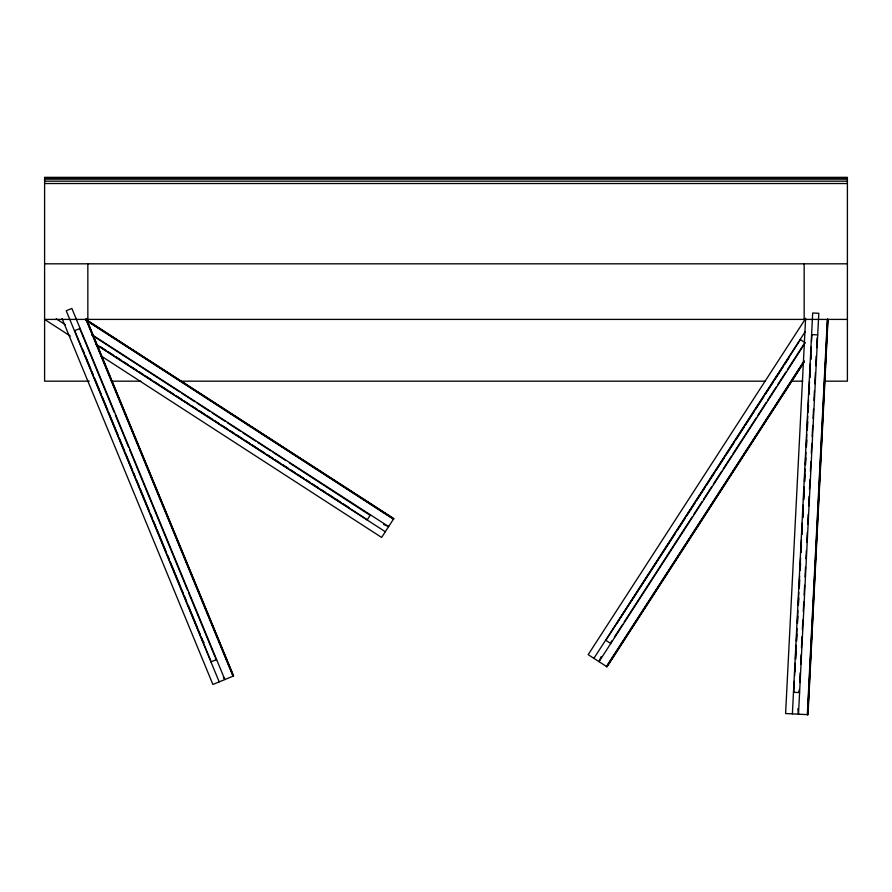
<?xml version="1.0" encoding="UTF-8"?>
<svg xmlns="http://www.w3.org/2000/svg" width="892" height="892" viewBox="0 0 892 892"><rect width="100%" height="100%" fill="white"/><g stroke="black" fill="none" stroke-linecap="round" stroke-linejoin="round"><path stroke-width="1.34" d="M805.621 318.21L785.596 713.533L807.996 714.659L828.021 319.347M792.386 713.879L812.69 312.992L818.8 313.293L798.496 714.18L797.816 708.739M793.746 692.292L794.315 681.276M794.594 675.757L795.218 663.302M795.43 659.143L796.132 645.262M796.344 641.092L796.98 628.604M797.258 623.051L797.894 610.563M798.173 605.01L798.808 592.522M799.02 588.352L799.645 575.864M799.934 570.311L800.559 557.823M800.849 552.271L801.473 539.783M801.763 534.23L802.321 523.125M802.599 517.572L803.235 505.084M803.514 499.531L804.149 487.043M804.428 481.49L805.063 469.002M805.275 464.832L805.911 452.344M806.19 446.792L806.825 434.304M807.037 430.145L807.739 416.263M807.94 412.093L808.576 399.605M808.854 394.052L809.49 381.564M809.702 377.405L810.404 363.523M810.616 359.353L811.241 346.955M811.519 341.458L811.876 334.589M795.207 668.866L794.794 671.631M795.697 659.155L796.121 650.826M796.612 641.114L796.969 634.167M797.526 623.062L797.883 616.127M798.44 605.021L798.797 598.086M799.288 588.374L799.711 580.045M800.202 570.334L800.559 563.387M801.116 552.282L801.462 545.346M802.031 534.241L802.376 527.306M802.878 517.594L803.224 510.648M803.792 499.542L804.138 492.607M804.707 481.502L805.052 474.566M805.543 464.855L805.9 457.908M806.457 446.803L806.814 439.868M807.305 430.156L807.728 421.827M808.219 412.115L808.565 405.169M809.133 394.074L809.479 387.128M809.969 377.416L810.393 369.087M810.884 359.376L811.096 355.206M799.689 682.536L800.18 672.813M800.603 664.473L801.094 654.75M801.451 647.804L802.008 636.687M802.365 629.741L802.856 620.018M803.279 611.678L803.77 601.955M804.127 594.997L804.617 585.275M805.041 576.934L805.532 567.212M805.955 558.871L806.379 550.542M806.803 542.202L807.293 532.479M807.717 524.139L808.208 514.416M808.631 506.076L809.122 496.353M809.468 489.407L809.969 479.673M810.382 471.344L810.884 461.61M811.307 453.281L811.798 443.547M812.144 436.601L812.712 425.484M813.058 418.538L813.56 408.815M813.972 400.475L814.474 390.752M814.82 383.805L815.388 372.689M815.734 365.742L816.225 356.019M816.648 347.679L817.139 337.957M807.316 714.626L827.341 319.314M807.572 714.648L827.598 319.325M807.795 714.659L827.821 319.336M799.332 689.483L798.775 692.315M601.163 656.59L599.023 661.652L805.309 342.773L800.18 339.462M803.893 344.134L787.424 369.678M367.158 519.991L370.481 514.851M805.454 318.79L588.185 654.639L607.006 666.815L803.848 362.565M593.894 658.329L805.32 331.512M605.858 640.322L800.403 339.607M675.456 533.26L617.097 622.951M676.961 530.918L685.268 518.085M686.773 515.754L695.08 502.921M696.585 500.59L704.892 487.746M706.397 485.415L714.704 472.582M716.209 470.251L724.516 457.418M726.021 455.076L734.328 442.242M735.833 439.912L744.14 427.078M745.645 424.748L753.952 411.914M755.457 409.573L763.764 396.739M765.269 394.409L773.576 381.575M775.092 379.245L783.388 366.411M784.904 364.07L788.673 358.238M614.365 637.178L622.683 624.333M624.188 621.992L692.203 516.858M693.72 514.528L702.026 501.683M703.543 499.342L711.849 486.497M713.366 484.155L721.673 471.31M723.189 468.969L731.496 456.124M733.012 453.783L756.438 417.579M757.955 415.237L766.261 402.392M767.778 400.051L776.085 387.206M777.601 384.865L785.908 372.02M606.437 666.447L804.027 361.026M606.66 666.592L804.249 361.16M606.839 666.714L803.681 362.453M612.102 640.679L610.752 642.407M74.46 330.754L80.113 328.423M203.309 642.664L204 642.374M210.947 661.897L216.6 659.567M44.6 177.809L847.4 177.809M44.6 179.147L847.4 179.147M44.6 181.154L847.4 181.154M44.6 183.518L847.4 183.518M44.6 263.809L847.4 263.809M847.4 319.403L44.6 319.403L70.345 336.061M89.2 381.174L44.6 381.174L44.6 177.341L847.4 177.341L847.4 381.174L825.1 381.174M111.5 381.174L140.769 381.174M179.794 381.174L765.169 381.174M791.65 381.174L802.8 381.174M811.597 334.578L817.708 334.89M793.479 692.281L799.589 692.593M383.582 524.463L388.633 526.592L91.999 334.69M605.635 640.177L610.764 643.5M86.011 319.548L393.807 518.609L381.62 537.441L100.774 355.741M85.922 319.671L393.695 518.776M85.81 319.86L393.573 518.966M85.665 320.072L393.439 519.177M91.999 335.18L179.604 391.856M181.935 393.361L194.79 401.679M197.121 403.184L209.977 411.502M212.307 413.007L225.163 421.325M227.493 422.841L240.349 431.148M242.68 432.665L255.525 440.971M257.866 442.488L270.711 450.795M273.052 452.311L285.897 460.618M289.409 462.892L369.399 514.874M100.395 346.765L106.226 350.534M108.556 352.039L113.228 355.061M115.559 356.577L121.39 360.346M123.732 361.862L128.392 364.873M130.734 366.389L136.565 370.158M138.896 371.674L143.567 374.685M145.898 376.201L151.729 379.97M154.06 381.486L158.731 384.497M161.062 386.013L166.904 389.782M169.235 391.298L173.895 394.32M176.237 395.825L182.068 399.594M184.399 401.11L189.071 404.132M191.401 405.637L197.232 409.406M199.574 410.922L204.235 413.944M206.565 415.449L212.407 419.229M214.738 420.734L219.399 423.756M221.74 425.261L227.571 429.041M229.902 430.546L234.574 433.568M236.904 435.073L242.735 438.853M245.077 440.358L249.738 443.38M252.079 444.885L257.911 448.665M260.241 450.17L264.913 453.192M267.243 454.697L273.075 458.477M275.405 459.982L280.077 463.004M282.407 464.509L288.239 468.289M290.58 469.794L295.241 472.816M297.582 474.321L303.414 478.101M305.744 479.606L310.416 482.628M312.746 484.133L318.578 487.913M320.908 489.418L325.58 492.44M327.91 493.956L333.753 497.725M336.083 499.23L340.744 502.252M343.085 503.768L348.917 507.537M96.749 344.725L367.314 519.757M56.229 318.834L65.306 324.71M95.7 344.368L385.311 531.732M223.368 677.24L224.84 679.548L71.873 308.442L66.22 310.773L219.187 681.878M79.901 329.494L80.414 330.363M86.457 319.013L233.581 675.946L212.898 684.476L62.061 318.511M86.323 319.068L233.448 676.002M86.123 319.146L233.247 676.091M85.877 319.247L233.002 676.181M80.916 331.434L114.31 412.472M115.369 415.048L128.626 447.204M129.686 449.78L187.476 589.98M188.535 592.556L215.039 656.869M82.822 349.619L84.406 353.477M85.465 356.042L90.761 368.898M91.82 371.462L93.415 375.32M94.474 377.885L101.354 394.587M102.413 397.163L107.709 410.008M108.768 412.572L118.301 435.709M119.361 438.273L124.657 451.118M125.716 453.693L132.596 470.396M133.655 472.961L135.249 476.819M136.309 479.383L138.951 485.805M140.011 488.381L149.544 511.506M150.603 514.071L152.197 517.929M153.257 520.504L155.899 526.927M156.959 529.491L166.492 552.616M167.551 555.192L169.134 559.039M170.194 561.614L180.786 587.304M181.845 589.88L183.44 593.737M184.499 596.302L186.618 601.442M188.201 605.3L197.734 628.425M198.793 630.99L200.388 634.848M201.436 637.412L203.554 642.552M74.705 330.653L211.192 661.786M215.44 657.973L215.741 659.656M804.16 263.809L804.16 319.403M87.84 263.809L87.84 319.403"/></g></svg>
